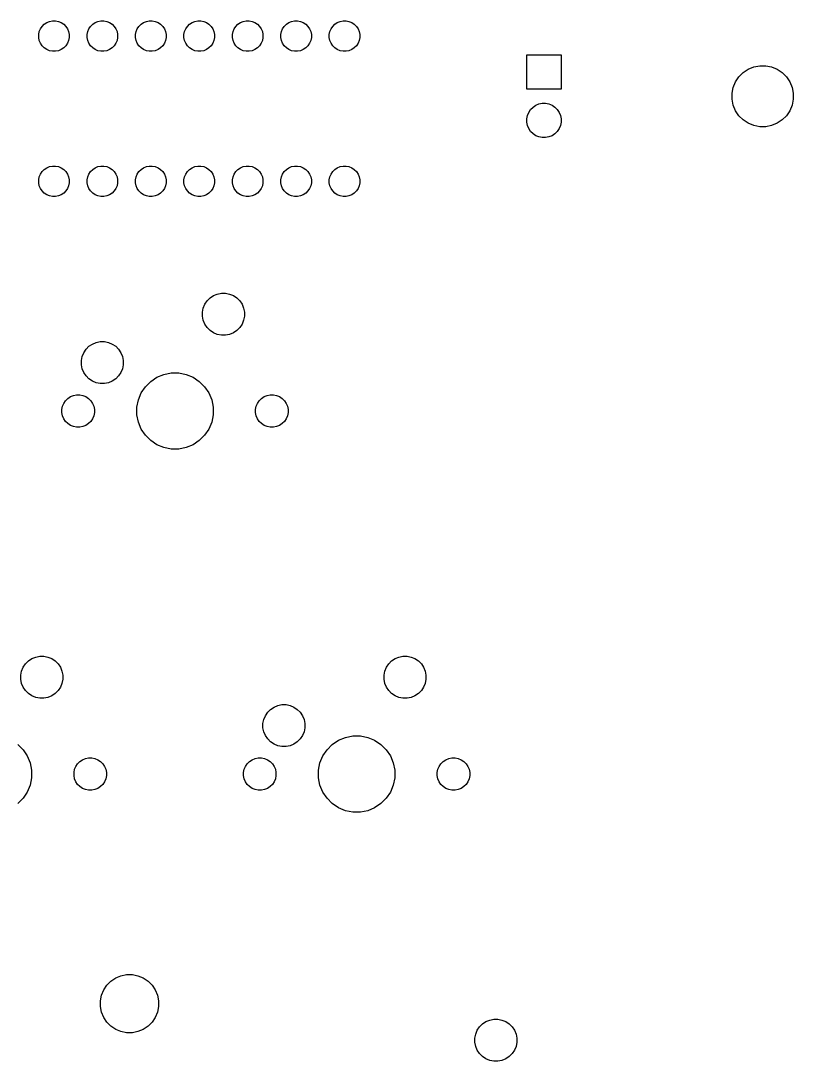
# Model space of a CAD drawing. Extents: x -0.4 to 11, y -4.1 to 0.4.
# Drawn here: x 9.432 to 11.026, y -1.718 to 0.431 of the extents above; entities that cross this region are included whole.
import ezdxf

# ---------------------------------------------------------------- set-up
doc = ezdxf.new("R2010")
doc.units = 0
doc.header["$MEASUREMENT"] = 0
doc.layers.add('BLACK', color=7, linetype='CONTINUOUS')

msp = doc.modelspace()

# ---------------------------------------------------------------- linework, layer by layer
at = {"layer": 'BLACK', "linetype": 'CONTINUOUS'}
for p, q in [((9.48508, 0.427911), (9.49081, 0.430286)), ((9.49081, 0.430286), (9.4969, 0.431496)), ((9.4969, 0.431496), (9.5031, 0.431496)), ((9.5031, 0.431496), (9.50919, 0.430286)), ((9.50919, 0.430286), (9.51492, 0.427911)), ((9.58508, 0.427911), (9.59081, 0.430286)), ((9.59081, 0.430286), (9.5969, 0.431496)), ((9.5969, 0.431496), (9.6031, 0.431496)), ((9.6031, 0.431496), (9.60919, 0.430286)), ((9.60919, 0.430286), (9.61492, 0.427911)), ((9.68508, 0.427911), (9.69081, 0.430286)), ((9.69081, 0.430286), (9.6969, 0.431496)), ((9.6969, 0.431496), (9.7031, 0.431496)), ((9.7031, 0.431496), (9.70919, 0.430286)), ((9.70919, 0.430286), (9.71492, 0.427911)), ((9.78508, 0.427911), (9.79081, 0.430286)), ((9.79081, 0.430286), (9.7969, 0.431496)), ((9.7969, 0.431496), (9.8031, 0.431496)), ((9.8031, 0.431496), (9.80919, 0.430286)), ((9.80919, 0.430286), (9.81492, 0.427911)), ((9.88508, 0.427911), (9.89081, 0.430286)), ((9.89081, 0.430286), (9.8969, 0.431496)), ((9.8969, 0.431496), (9.9031, 0.431496)), ((9.9031, 0.431496), (9.90919, 0.430286)), ((9.90919, 0.430286), (9.91492, 0.427911)), ((9.98508, 0.427911), (9.99081, 0.430286)), ((9.99081, 0.430286), (9.9969, 0.431496)), ((9.9969, 0.431496), (10.0031, 0.431496)), ((10.0031, 0.431496), (10.0092, 0.430286)), ((10.0092, 0.430286), (10.0149, 0.427911)), ((10.0851, 0.427911), (10.0908, 0.430286)), ((10.0908, 0.430286), (10.0969, 0.431496)), ((10.0969, 0.431496), (10.1031, 0.431496)), ((10.1031, 0.431496), (10.1092, 0.430286)), ((10.1092, 0.430286), (10.1149, 0.427911)), ((9.4685, 0.403102), (9.46971, 0.409187)), ((9.46971, 0.409187), (9.47209, 0.414919)), ((9.47209, 0.414919), (9.47554, 0.420078)), ((9.47554, 0.420078), (9.47992, 0.424465)), ((9.47992, 0.424465), (9.48508, 0.427911)), ((9.51492, 0.427911), (9.52008, 0.424465)), ((9.52008, 0.424465), (9.52446, 0.420078)), ((9.52446, 0.420078), (9.52791, 0.414919)), ((9.52791, 0.414919), (9.53029, 0.409187)), ((9.53029, 0.409187), (9.5315, 0.403102)), ((9.5685, 0.403102), (9.56971, 0.409187)), ((9.56971, 0.409187), (9.57209, 0.414919)), ((9.57209, 0.414919), (9.57554, 0.420078)), ((9.57554, 0.420078), (9.57992, 0.424465)), ((9.57992, 0.424465), (9.58508, 0.427911)), ((9.61492, 0.427911), (9.62008, 0.424465)), ((9.62008, 0.424465), (9.62446, 0.420078)), ((9.62446, 0.420078), (9.62791, 0.414919)), ((9.62791, 0.414919), (9.63029, 0.409187)), ((9.63029, 0.409187), (9.6315, 0.403102)), ((9.6685, 0.403102), (9.66971, 0.409187)), ((9.66971, 0.409187), (9.67209, 0.414919)), ((9.67209, 0.414919), (9.67554, 0.420078)), ((9.67554, 0.420078), (9.67992, 0.424465)), ((9.67992, 0.424465), (9.68508, 0.427911)), ((9.71492, 0.427911), (9.72008, 0.424465)), ((9.72008, 0.424465), (9.72446, 0.420078)), ((9.72446, 0.420078), (9.72791, 0.414919)), ((9.72791, 0.414919), (9.73029, 0.409187)), ((9.73029, 0.409187), (9.7315, 0.403102)), ((9.7685, 0.403102), (9.76971, 0.409187)), ((9.76971, 0.409187), (9.77209, 0.414919)), ((9.77209, 0.414919), (9.77554, 0.420078)), ((9.77554, 0.420078), (9.77992, 0.424465)), ((9.77992, 0.424465), (9.78508, 0.427911)), ((9.81492, 0.427911), (9.82008, 0.424465)), ((9.82008, 0.424465), (9.82446, 0.420078)), ((9.82446, 0.420078), (9.82791, 0.414919)), ((9.82791, 0.414919), (9.83029, 0.409187)), ((9.83029, 0.409187), (9.8315, 0.403102)), ((9.8685, 0.403102), (9.86971, 0.409187)), ((9.86971, 0.409187), (9.87209, 0.414919)), ((9.87209, 0.414919), (9.87554, 0.420078)), ((9.87554, 0.420078), (9.87992, 0.424465)), ((9.87992, 0.424465), (9.88508, 0.427911)), ((9.91492, 0.427911), (9.92008, 0.424465)), ((9.92008, 0.424465), (9.92446, 0.420078)), ((9.92446, 0.420078), (9.92791, 0.414919)), ((9.92791, 0.414919), (9.93029, 0.409187)), ((9.93029, 0.409187), (9.9315, 0.403102)), ((9.9685, 0.403102), (9.96971, 0.409187)), ((9.96971, 0.409187), (9.97209, 0.414919)), ((9.97209, 0.414919), (9.97554, 0.420078)), ((9.97554, 0.420078), (9.97992, 0.424465)), ((9.97992, 0.424465), (9.98508, 0.427911)), ((10.0149, 0.427911), (10.0201, 0.424465)), ((10.0201, 0.424465), (10.0245, 0.420078)), ((10.0245, 0.420078), (10.0279, 0.414919)), ((10.0279, 0.414919), (10.0303, 0.409187)), ((10.0303, 0.409187), (10.0315, 0.403102)), ((10.0685, 0.403102), (10.0697, 0.409187)), ((10.0697, 0.409187), (10.0721, 0.414919)), ((10.0721, 0.414919), (10.0755, 0.420078)), ((10.0755, 0.420078), (10.0799, 0.424465)), ((10.0799, 0.424465), (10.0851, 0.427911)), ((10.1149, 0.427911), (10.1201, 0.424465)), ((10.1201, 0.424465), (10.1245, 0.420078)), ((10.1245, 0.420078), (10.1279, 0.414919)), ((10.1279, 0.414919), (10.1303, 0.409187)), ((10.1303, 0.409187), (10.1315, 0.403102)), ((9.4685, 0.396898), (9.4685, 0.403102)), ((9.46971, 0.390813), (9.4685, 0.396898)), ((9.47209, 0.385081), (9.46971, 0.390813)), ((9.53029, 0.390813), (9.52791, 0.385081)), ((9.5315, 0.396898), (9.53029, 0.390813)), ((9.5315, 0.403102), (9.5315, 0.396898)), ((9.5685, 0.396898), (9.5685, 0.403102)), ((9.56971, 0.390813), (9.5685, 0.396898)), ((9.57209, 0.385081), (9.56971, 0.390813)), ((9.63029, 0.390813), (9.62791, 0.385081)), ((9.6315, 0.396898), (9.63029, 0.390813)), ((9.6315, 0.403102), (9.6315, 0.396898)), ((9.6685, 0.396898), (9.6685, 0.403102)), ((9.66971, 0.390813), (9.6685, 0.396898)), ((9.67209, 0.385081), (9.66971, 0.390813)), ((9.73029, 0.390813), (9.72791, 0.385081)), ((9.7315, 0.396898), (9.73029, 0.390813)), ((9.7315, 0.403102), (9.7315, 0.396898)), ((9.7685, 0.396898), (9.7685, 0.403102)), ((9.76971, 0.390813), (9.7685, 0.396898)), ((9.77209, 0.385081), (9.76971, 0.390813)), ((9.83029, 0.390813), (9.82791, 0.385081)), ((9.8315, 0.396898), (9.83029, 0.390813)), ((9.8315, 0.403102), (9.8315, 0.396898)), ((9.8685, 0.396898), (9.8685, 0.403102)), ((9.86971, 0.390813), (9.8685, 0.396898)), ((9.87209, 0.385081), (9.86971, 0.390813)), ((9.93029, 0.390813), (9.92791, 0.385081)), ((9.9315, 0.396898), (9.93029, 0.390813)), ((9.9315, 0.403102), (9.9315, 0.396898)), ((9.9685, 0.396898), (9.9685, 0.403102)), ((9.96971, 0.390813), (9.9685, 0.396898)), ((9.97209, 0.385081), (9.96971, 0.390813)), ((10.0303, 0.390813), (10.0279, 0.385081)), ((10.0315, 0.396898), (10.0303, 0.390813)), ((10.0315, 0.403102), (10.0315, 0.396898)), ((10.0685, 0.396898), (10.0685, 0.403102)), ((10.0697, 0.390813), (10.0685, 0.396898)), ((10.0721, 0.385081), (10.0697, 0.390813)), ((10.1303, 0.390813), (10.1279, 0.385081)), ((10.1315, 0.396898), (10.1303, 0.390813)), ((10.1315, 0.403102), (10.1315, 0.396898)), ((9.47554, 0.379922), (9.47209, 0.385081)), ((9.47992, 0.375535), (9.47554, 0.379922)), ((9.48508, 0.372089), (9.47992, 0.375535)), ((9.49081, 0.369714), (9.48508, 0.372089)), ((9.4969, 0.368504), (9.49081, 0.369714)), ((9.5031, 0.368504), (9.4969, 0.368504)), ((9.50919, 0.369714), (9.5031, 0.368504)), ((9.51492, 0.372089), (9.50919, 0.369714)), ((9.52008, 0.375535), (9.51492, 0.372089)), ((9.52446, 0.379922), (9.52008, 0.375535)), ((9.52791, 0.385081), (9.52446, 0.379922)), ((9.57554, 0.379922), (9.57209, 0.385081)), ((9.57992, 0.375535), (9.57554, 0.379922)), ((9.58508, 0.372089), (9.57992, 0.375535)), ((9.59081, 0.369714), (9.58508, 0.372089)), ((9.5969, 0.368504), (9.59081, 0.369714)), ((9.6031, 0.368504), (9.5969, 0.368504)), ((9.60919, 0.369714), (9.6031, 0.368504)), ((9.61492, 0.372089), (9.60919, 0.369714)), ((9.62008, 0.375535), (9.61492, 0.372089)), ((9.62446, 0.379922), (9.62008, 0.375535)), ((9.62791, 0.385081), (9.62446, 0.379922)), ((9.67554, 0.379922), (9.67209, 0.385081)), ((9.67992, 0.375535), (9.67554, 0.379922)), ((9.68508, 0.372089), (9.67992, 0.375535)), ((9.69081, 0.369714), (9.68508, 0.372089)), ((9.6969, 0.368504), (9.69081, 0.369714)), ((9.7031, 0.368504), (9.6969, 0.368504)), ((9.70919, 0.369714), (9.7031, 0.368504)), ((9.71492, 0.372089), (9.70919, 0.369714)), ((9.72008, 0.375535), (9.71492, 0.372089)), ((9.72446, 0.379922), (9.72008, 0.375535)), ((9.72791, 0.385081), (9.72446, 0.379922)), ((9.77554, 0.379922), (9.77209, 0.385081)), ((9.77992, 0.375535), (9.77554, 0.379922)), ((9.78508, 0.372089), (9.77992, 0.375535)), ((9.79081, 0.369714), (9.78508, 0.372089)), ((9.7969, 0.368504), (9.79081, 0.369714)), ((9.8031, 0.368504), (9.7969, 0.368504)), ((9.80919, 0.369714), (9.8031, 0.368504)), ((9.81492, 0.372089), (9.80919, 0.369714)), ((9.82008, 0.375535), (9.81492, 0.372089)), ((9.82446, 0.379922), (9.82008, 0.375535)), ((9.82791, 0.385081), (9.82446, 0.379922)), ((9.87554, 0.379922), (9.87209, 0.385081)), ((9.87992, 0.375535), (9.87554, 0.379922)), ((9.88508, 0.372089), (9.87992, 0.375535)), ((9.89081, 0.369714), (9.88508, 0.372089)), ((9.8969, 0.368504), (9.89081, 0.369714)), ((9.9031, 0.368504), (9.8969, 0.368504)), ((9.90919, 0.369714), (9.9031, 0.368504)), ((9.91492, 0.372089), (9.90919, 0.369714)), ((9.92008, 0.375535), (9.91492, 0.372089)), ((9.92446, 0.379922), (9.92008, 0.375535)), ((9.92791, 0.385081), (9.92446, 0.379922)), ((9.97554, 0.379922), (9.97209, 0.385081)), ((9.97992, 0.375535), (9.97554, 0.379922)), ((9.98508, 0.372089), (9.97992, 0.375535)), ((9.99081, 0.369714), (9.98508, 0.372089)), ((9.9969, 0.368504), (9.99081, 0.369714)), ((10.0031, 0.368504), (9.9969, 0.368504)), ((10.0092, 0.369714), (10.0031, 0.368504)), ((10.0149, 0.372089), (10.0092, 0.369714)), ((10.0201, 0.375535), (10.0149, 0.372089)), ((10.0245, 0.379922), (10.0201, 0.375535)), ((10.0279, 0.385081), (10.0245, 0.379922)), ((10.0755, 0.379922), (10.0721, 0.385081)), ((10.0799, 0.375535), (10.0755, 0.379922)), ((10.0851, 0.372089), (10.0799, 0.375535)), ((10.0908, 0.369714), (10.0851, 0.372089)), ((10.0969, 0.368504), (10.0908, 0.369714)), ((10.1031, 0.368504), (10.0969, 0.368504)), ((10.1092, 0.369714), (10.1031, 0.368504)), ((10.1149, 0.372089), (10.1092, 0.369714)), ((10.1201, 0.375535), (10.1149, 0.372089)), ((10.1245, 0.379922), (10.1201, 0.375535)), ((10.1279, 0.385081), (10.1245, 0.379922)), ((10.4764, 0.290157), (10.4764, 0.361024)), ((10.4764, 0.361024), (10.5472, 0.361024)), ((10.5472, 0.361024), (10.5472, 0.290157)), ((10.9145, 0.315746), (10.9232, 0.32452)), ((10.9232, 0.32452), (10.9335, 0.331413)), ((10.9335, 0.331413), (10.945, 0.336162)), ((10.945, 0.336162), (10.9572, 0.338583)), ((10.9572, 0.338583), (10.9696, 0.338583)), ((10.9696, 0.338583), (10.9818, 0.336162)), ((10.9818, 0.336162), (10.9932, 0.331413)), ((10.9932, 0.331413), (11.0035, 0.32452)), ((11.0035, 0.32452), (11.0123, 0.315746)), ((10.9028, 0.293965), (10.9076, 0.305429)), ((10.9076, 0.305429), (10.9145, 0.315746)), ((11.0123, 0.315746), (11.0192, 0.305429)), ((11.0192, 0.305429), (11.024, 0.293965)), ((10.5472, 0.290157), (10.4764, 0.290157)), ((10.9004, 0.281795), (10.9028, 0.293965)), ((10.9004, 0.269386), (10.9004, 0.281795)), ((11.024, 0.293965), (11.0264, 0.281795)), ((11.0264, 0.281795), (11.0264, 0.269386)), ((10.495, 0.256991), (10.5015, 0.259662)), ((10.5015, 0.259662), (10.5083, 0.261024)), ((10.5083, 0.261024), (10.5153, 0.261024)), ((10.5153, 0.261024), (10.5221, 0.259662)), ((10.5221, 0.259662), (10.5286, 0.256991)), ((10.9028, 0.257216), (10.9004, 0.269386)), ((11.0264, 0.269386), (11.024, 0.257216)), ((10.4777, 0.235926), (10.4804, 0.242374)), ((10.4804, 0.242374), (10.4843, 0.248178)), ((10.4843, 0.248178), (10.4892, 0.253113)), ((10.4892, 0.253113), (10.495, 0.256991)), ((10.5286, 0.256991), (10.5344, 0.253113)), ((10.5344, 0.253113), (10.5393, 0.248178)), ((10.5393, 0.248178), (10.5432, 0.242374)), ((10.5432, 0.242374), (10.5459, 0.235926)), ((10.9076, 0.245753), (10.9028, 0.257216)), ((10.9145, 0.235435), (10.9076, 0.245753)), ((11.0192, 0.245753), (11.0123, 0.235435)), ((11.024, 0.257216), (11.0192, 0.245753)), ((10.4764, 0.22908), (10.4777, 0.235926)), ((10.4764, 0.222101), (10.4764, 0.22908)), ((10.4777, 0.215255), (10.4764, 0.222101)), ((10.4804, 0.208807), (10.4777, 0.215255)), ((10.5459, 0.215255), (10.5432, 0.208807)), ((10.5459, 0.235926), (10.5472, 0.22908)), ((10.5472, 0.222101), (10.5459, 0.215255)), ((10.5472, 0.22908), (10.5472, 0.222101)), ((10.9232, 0.226661), (10.9145, 0.235435)), ((10.9335, 0.219768), (10.9232, 0.226661)), ((10.945, 0.215019), (10.9335, 0.219768)), ((10.9572, 0.212598), (10.945, 0.215019)), ((10.9818, 0.215019), (10.9696, 0.212598)), ((10.9932, 0.219768), (10.9818, 0.215019)), ((11.0035, 0.226661), (10.9932, 0.219768)), ((11.0123, 0.235435), (11.0035, 0.226661)), ((10.4843, 0.203003), (10.4804, 0.208807)), ((10.4892, 0.198068), (10.4843, 0.203003)), ((10.495, 0.19419), (10.4892, 0.198068)), ((10.5015, 0.191519), (10.495, 0.19419)), ((10.5286, 0.19419), (10.5221, 0.191519)), ((10.5344, 0.198068), (10.5286, 0.19419)), ((10.5393, 0.203003), (10.5344, 0.198068)), ((10.5432, 0.208807), (10.5393, 0.203003)), ((10.9696, 0.212598), (10.9572, 0.212598)), ((10.5083, 0.190157), (10.5015, 0.191519)), ((10.5153, 0.190157), (10.5083, 0.190157)), ((10.5221, 0.191519), (10.5153, 0.190157)), ((9.48508, 0.127911), (9.49081, 0.130286)), ((9.49081, 0.130286), (9.4969, 0.131496)), ((9.4969, 0.131496), (9.5031, 0.131496)), ((9.5031, 0.131496), (9.50919, 0.130286)), ((9.50919, 0.130286), (9.51492, 0.127911)), ((9.58508, 0.127911), (9.59081, 0.130286)), ((9.59081, 0.130286), (9.5969, 0.131496)), ((9.5969, 0.131496), (9.6031, 0.131496)), ((9.6031, 0.131496), (9.60919, 0.130286)), ((9.60919, 0.130286), (9.61492, 0.127911)), ((9.68508, 0.127911), (9.69081, 0.130286)), ((9.69081, 0.130286), (9.6969, 0.131496)), ((9.6969, 0.131496), (9.7031, 0.131496)), ((9.7031, 0.131496), (9.70919, 0.130286)), ((9.70919, 0.130286), (9.71492, 0.127911)), ((9.78508, 0.127911), (9.79081, 0.130286)), ((9.79081, 0.130286), (9.7969, 0.131496)), ((9.7969, 0.131496), (9.8031, 0.131496)), ((9.8031, 0.131496), (9.80919, 0.130286)), ((9.80919, 0.130286), (9.81492, 0.127911)), ((9.88508, 0.127911), (9.89081, 0.130286)), ((9.89081, 0.130286), (9.8969, 0.131496)), ((9.8969, 0.131496), (9.9031, 0.131496)), ((9.9031, 0.131496), (9.90919, 0.130286)), ((9.90919, 0.130286), (9.91492, 0.127911)), ((9.98508, 0.127911), (9.99081, 0.130286)), ((9.99081, 0.130286), (9.9969, 0.131496)), ((9.9969, 0.131496), (10.0031, 0.131496)), ((10.0031, 0.131496), (10.0092, 0.130286)), ((10.0092, 0.130286), (10.0149, 0.127911)), ((10.0851, 0.127911), (10.0908, 0.130286)), ((10.0908, 0.130286), (10.0969, 0.131496)), ((10.0969, 0.131496), (10.1031, 0.131496)), ((10.1031, 0.131496), (10.1092, 0.130286)), ((10.1092, 0.130286), (10.1149, 0.127911)), ((9.4685, 0.103102), (9.46971, 0.109187)), ((9.46971, 0.109187), (9.47209, 0.114919)), ((9.47209, 0.114919), (9.47554, 0.120078)), ((9.47554, 0.120078), (9.47992, 0.124465)), ((9.47992, 0.124465), (9.48508, 0.127911)), ((9.51492, 0.127911), (9.52008, 0.124465)), ((9.52008, 0.124465), (9.52446, 0.120078)), ((9.52446, 0.120078), (9.52791, 0.114919)), ((9.52791, 0.114919), (9.53029, 0.109187)), ((9.53029, 0.109187), (9.5315, 0.103102)), ((9.5685, 0.103102), (9.56971, 0.109187)), ((9.56971, 0.109187), (9.57209, 0.114919)), ((9.57209, 0.114919), (9.57554, 0.120078)), ((9.57554, 0.120078), (9.57992, 0.124465)), ((9.57992, 0.124465), (9.58508, 0.127911)), ((9.61492, 0.127911), (9.62008, 0.124465)), ((9.62008, 0.124465), (9.62446, 0.120078)), ((9.62446, 0.120078), (9.62791, 0.114919)), ((9.62791, 0.114919), (9.63029, 0.109187)), ((9.63029, 0.109187), (9.6315, 0.103102)), ((9.6685, 0.103102), (9.66971, 0.109187)), ((9.66971, 0.109187), (9.67209, 0.114919)), ((9.67209, 0.114919), (9.67554, 0.120078)), ((9.67554, 0.120078), (9.67992, 0.124465)), ((9.67992, 0.124465), (9.68508, 0.127911)), ((9.71492, 0.127911), (9.72008, 0.124465)), ((9.72008, 0.124465), (9.72446, 0.120078)), ((9.72446, 0.120078), (9.72791, 0.114919)), ((9.72791, 0.114919), (9.73029, 0.109187)), ((9.73029, 0.109187), (9.7315, 0.103102)), ((9.7685, 0.103102), (9.76971, 0.109187)), ((9.76971, 0.109187), (9.77209, 0.114919)), ((9.77209, 0.114919), (9.77554, 0.120078)), ((9.77554, 0.120078), (9.77992, 0.124465)), ((9.77992, 0.124465), (9.78508, 0.127911)), ((9.81492, 0.127911), (9.82008, 0.124465)), ((9.82008, 0.124465), (9.82446, 0.120078)), ((9.82446, 0.120078), (9.82791, 0.114919)), ((9.82791, 0.114919), (9.83029, 0.109187)), ((9.83029, 0.109187), (9.8315, 0.103102)), ((9.8685, 0.103102), (9.86971, 0.109187)), ((9.86971, 0.109187), (9.87209, 0.114919)), ((9.87209, 0.114919), (9.87554, 0.120078)), ((9.87554, 0.120078), (9.87992, 0.124465)), ((9.87992, 0.124465), (9.88508, 0.127911)), ((9.91492, 0.127911), (9.92008, 0.124465)), ((9.92008, 0.124465), (9.92446, 0.120078)), ((9.92446, 0.120078), (9.92791, 0.114919)), ((9.92791, 0.114919), (9.93029, 0.109187)), ((9.93029, 0.109187), (9.9315, 0.103102)), ((9.9685, 0.103102), (9.96971, 0.109187)), ((9.96971, 0.109187), (9.97209, 0.114919)), ((9.97209, 0.114919), (9.97554, 0.120078)), ((9.97554, 0.120078), (9.97992, 0.124465)), ((9.97992, 0.124465), (9.98508, 0.127911)), ((10.0149, 0.127911), (10.0201, 0.124465)), ((10.0201, 0.124465), (10.0245, 0.120078)), ((10.0245, 0.120078), (10.0279, 0.114919)), ((10.0279, 0.114919), (10.0303, 0.109187)), ((10.0303, 0.109187), (10.0315, 0.103102)), ((10.0685, 0.103102), (10.0697, 0.109187)), ((10.0697, 0.109187), (10.0721, 0.114919)), ((10.0721, 0.114919), (10.0755, 0.120078)), ((10.0755, 0.120078), (10.0799, 0.124465)), ((10.0799, 0.124465), (10.0851, 0.127911)), ((10.1149, 0.127911), (10.1201, 0.124465)), ((10.1201, 0.124465), (10.1245, 0.120078)), ((10.1245, 0.120078), (10.1279, 0.114919)), ((10.1279, 0.114919), (10.1303, 0.109187)), ((10.1303, 0.109187), (10.1315, 0.103102)), ((9.4685, 0.096898), (9.4685, 0.103102)), ((9.46971, 0.090813), (9.4685, 0.096898)), ((9.47209, 0.085081), (9.46971, 0.090813)), ((9.53029, 0.090813), (9.52791, 0.085081)), ((9.5315, 0.096898), (9.53029, 0.090813)), ((9.5315, 0.103102), (9.5315, 0.096898)), ((9.5685, 0.096898), (9.5685, 0.103102)), ((9.56971, 0.090813), (9.5685, 0.096898)), ((9.57209, 0.085081), (9.56971, 0.090813)), ((9.63029, 0.090813), (9.62791, 0.085081)), ((9.6315, 0.096898), (9.63029, 0.090813)), ((9.6315, 0.103102), (9.6315, 0.096898)), ((9.6685, 0.096898), (9.6685, 0.103102)), ((9.66971, 0.090813), (9.6685, 0.096898)), ((9.67209, 0.085081), (9.66971, 0.090813)), ((9.73029, 0.090813), (9.72791, 0.085081)), ((9.7315, 0.096898), (9.73029, 0.090813)), ((9.7315, 0.103102), (9.7315, 0.096898)), ((9.7685, 0.096898), (9.7685, 0.103102)), ((9.76971, 0.090813), (9.7685, 0.096898)), ((9.77209, 0.085081), (9.76971, 0.090813)), ((9.83029, 0.090813), (9.82791, 0.085081)), ((9.8315, 0.096898), (9.83029, 0.090813)), ((9.8315, 0.103102), (9.8315, 0.096898)), ((9.8685, 0.096898), (9.8685, 0.103102)), ((9.86971, 0.090813), (9.8685, 0.096898)), ((9.87209, 0.085081), (9.86971, 0.090813)), ((9.93029, 0.090813), (9.92791, 0.085081)), ((9.9315, 0.096898), (9.93029, 0.090813)), ((9.9315, 0.103102), (9.9315, 0.096898)), ((9.9685, 0.096898), (9.9685, 0.103102)), ((9.96971, 0.090813), (9.9685, 0.096898)), ((9.97209, 0.085081), (9.96971, 0.090813)), ((10.0303, 0.090813), (10.0279, 0.085081)), ((10.0315, 0.096898), (10.0303, 0.090813)), ((10.0315, 0.103102), (10.0315, 0.096898)), ((10.0685, 0.096898), (10.0685, 0.103102)), ((10.0697, 0.090813), (10.0685, 0.096898)), ((10.0721, 0.085081), (10.0697, 0.090813)), ((10.1303, 0.090813), (10.1279, 0.085081)), ((10.1315, 0.096898), (10.1303, 0.090813)), ((10.1315, 0.103102), (10.1315, 0.096898)), ((9.47554, 0.079922), (9.47209, 0.085081)), ((9.47992, 0.075535), (9.47554, 0.079922)), ((9.48508, 0.072088), (9.47992, 0.075535)), ((9.49081, 0.069714), (9.48508, 0.072088)), ((9.4969, 0.068504), (9.49081, 0.069714)), ((9.5031, 0.068504), (9.4969, 0.068504)), ((9.50919, 0.069714), (9.5031, 0.068504)), ((9.51492, 0.072088), (9.50919, 0.069714)), ((9.52008, 0.075535), (9.51492, 0.072088)), ((9.52446, 0.079922), (9.52008, 0.075535)), ((9.52791, 0.085081), (9.52446, 0.079922)), ((9.57554, 0.079922), (9.57209, 0.085081)), ((9.57992, 0.075535), (9.57554, 0.079922)), ((9.58508, 0.072088), (9.57992, 0.075535)), ((9.59081, 0.069714), (9.58508, 0.072088)), ((9.5969, 0.068504), (9.59081, 0.069714)), ((9.6031, 0.068504), (9.5969, 0.068504)), ((9.60919, 0.069714), (9.6031, 0.068504)), ((9.61492, 0.072088), (9.60919, 0.069714)), ((9.62008, 0.075535), (9.61492, 0.072088)), ((9.62446, 0.079922), (9.62008, 0.075535)), ((9.62791, 0.085081), (9.62446, 0.079922)), ((9.67554, 0.079922), (9.67209, 0.085081)), ((9.67992, 0.075535), (9.67554, 0.079922)), ((9.68508, 0.072088), (9.67992, 0.075535)), ((9.69081, 0.069714), (9.68508, 0.072088)), ((9.6969, 0.068504), (9.69081, 0.069714)), ((9.7031, 0.068504), (9.6969, 0.068504)), ((9.70919, 0.069714), (9.7031, 0.068504)), ((9.71492, 0.072088), (9.70919, 0.069714)), ((9.72008, 0.075535), (9.71492, 0.072088)), ((9.72446, 0.079922), (9.72008, 0.075535)), ((9.72791, 0.085081), (9.72446, 0.079922)), ((9.77554, 0.079922), (9.77209, 0.085081)), ((9.77992, 0.075535), (9.77554, 0.079922)), ((9.78508, 0.072088), (9.77992, 0.075535)), ((9.79081, 0.069714), (9.78508, 0.072088)), ((9.7969, 0.068504), (9.79081, 0.069714)), ((9.8031, 0.068504), (9.7969, 0.068504)), ((9.80919, 0.069714), (9.8031, 0.068504)), ((9.81492, 0.072088), (9.80919, 0.069714)), ((9.82008, 0.075535), (9.81492, 0.072088)), ((9.82446, 0.079922), (9.82008, 0.075535)), ((9.82791, 0.085081), (9.82446, 0.079922)), ((9.87554, 0.079922), (9.87209, 0.085081)), ((9.87992, 0.075535), (9.87554, 0.079922)), ((9.88508, 0.072088), (9.87992, 0.075535)), ((9.89081, 0.069714), (9.88508, 0.072088)), ((9.8969, 0.068504), (9.89081, 0.069714)), ((9.9031, 0.068504), (9.8969, 0.068504)), ((9.90919, 0.069714), (9.9031, 0.068504)), ((9.91492, 0.072088), (9.90919, 0.069714)), ((9.92008, 0.075535), (9.91492, 0.072088)), ((9.92446, 0.079922), (9.92008, 0.075535)), ((9.92791, 0.085081), (9.92446, 0.079922)), ((9.97554, 0.079922), (9.97209, 0.085081)), ((9.97992, 0.075535), (9.97554, 0.079922)), ((9.98508, 0.072088), (9.97992, 0.075535)), ((9.99081, 0.069714), (9.98508, 0.072088)), ((9.9969, 0.068504), (9.99081, 0.069714)), ((10.0031, 0.068504), (9.9969, 0.068504)), ((10.0092, 0.069714), (10.0031, 0.068504)), ((10.0149, 0.072088), (10.0092, 0.069714)), ((10.0201, 0.075535), (10.0149, 0.072088)), ((10.0245, 0.079922), (10.0201, 0.075535)), ((10.0279, 0.085081), (10.0245, 0.079922)), ((10.0755, 0.079922), (10.0721, 0.085081)), ((10.0799, 0.075535), (10.0755, 0.079922)), ((10.0851, 0.072088), (10.0799, 0.075535)), ((10.0908, 0.069714), (10.0851, 0.072088)), ((10.0969, 0.068504), (10.0908, 0.069714)), ((10.1031, 0.068504), (10.0969, 0.068504)), ((10.1092, 0.069714), (10.1031, 0.068504)), ((10.1149, 0.072088), (10.1092, 0.069714)), ((10.1201, 0.075535), (10.1149, 0.072088)), ((10.1245, 0.079922), (10.1201, 0.075535)), ((10.1279, 0.085081), (10.1245, 0.079922)), ((9.81154, -0.154171), (9.81628, -0.147078)), ((9.81628, -0.147078), (9.82231, -0.141046)), ((9.82231, -0.141046), (9.82941, -0.136307)), ((9.82941, -0.136307), (9.83729, -0.133042)), ((9.83729, -0.133042), (9.84566, -0.131378)), ((9.84566, -0.131378), (9.85419, -0.131378)), ((9.85419, -0.131378), (9.86255, -0.133042)), ((9.86255, -0.133042), (9.87043, -0.136307)), ((9.87043, -0.136307), (9.87753, -0.141046)), ((9.87753, -0.141046), (9.88356, -0.147078)), ((9.88356, -0.147078), (9.8883, -0.154171)), ((9.80661, -0.17042), (9.80828, -0.162053)), ((9.80661, -0.17895), (9.80661, -0.17042)), ((9.80828, -0.162053), (9.81154, -0.154171)), ((9.8883, -0.154171), (9.89156, -0.162053)), ((9.89156, -0.162053), (9.89323, -0.17042)), ((9.89323, -0.17042), (9.89323, -0.17895)), ((9.80828, -0.187317), (9.80661, -0.17895)), ((9.81154, -0.195199), (9.80828, -0.187317)), ((9.89156, -0.187317), (9.8883, -0.195199)), ((9.89323, -0.17895), (9.89156, -0.187317)), ((9.81628, -0.202292), (9.81154, -0.195199)), ((9.82231, -0.208324), (9.81628, -0.202292)), ((9.82941, -0.213063), (9.82231, -0.208324)), ((9.83729, -0.216328), (9.82941, -0.213063)), ((9.87043, -0.213063), (9.86255, -0.216328)), ((9.87753, -0.208324), (9.87043, -0.213063)), ((9.88356, -0.202292), (9.87753, -0.208324)), ((9.8883, -0.195199), (9.88356, -0.202292)), ((9.57231, -0.241046), (9.57941, -0.236307)), ((9.57941, -0.236307), (9.58729, -0.233042)), ((9.58729, -0.233042), (9.59566, -0.231378)), ((9.59566, -0.231378), (9.60419, -0.231378)), ((9.60419, -0.231378), (9.61255, -0.233042)), ((9.61255, -0.233042), (9.62043, -0.236307)), ((9.62043, -0.236307), (9.62753, -0.241046)), ((9.84566, -0.217992), (9.83729, -0.216328)), ((9.85419, -0.217992), (9.84566, -0.217992)), ((9.86255, -0.216328), (9.85419, -0.217992)), ((9.55828, -0.262053), (9.56154, -0.254171)), ((9.56154, -0.254171), (9.56628, -0.247078)), ((9.56628, -0.247078), (9.57231, -0.241046)), ((9.62753, -0.241046), (9.63356, -0.247078)), ((9.63356, -0.247078), (9.6383, -0.254171)), ((9.6383, -0.254171), (9.64156, -0.262053)), ((9.55661, -0.27042), (9.55828, -0.262053)), ((9.55661, -0.27895), (9.55661, -0.27042)), ((9.55828, -0.287317), (9.55661, -0.27895)), ((9.64156, -0.262053), (9.64323, -0.27042)), ((9.64323, -0.27895), (9.64156, -0.287317)), ((9.64323, -0.27042), (9.64323, -0.27895)), ((9.56154, -0.295199), (9.55828, -0.287317)), ((9.56628, -0.302292), (9.56154, -0.295199)), ((9.6383, -0.295199), (9.63356, -0.302292)), ((9.64156, -0.287317), (9.6383, -0.295199)), ((9.71262, -0.304906), (9.72695, -0.298971)), ((9.72695, -0.298971), (9.74217, -0.295945)), ((9.74217, -0.295945), (9.75768, -0.295945)), ((9.75768, -0.295945), (9.77289, -0.298971)), ((9.77289, -0.298971), (9.78722, -0.304906)), ((9.57231, -0.308324), (9.56628, -0.302292)), ((9.57941, -0.313063), (9.57231, -0.308324)), ((9.58729, -0.316328), (9.57941, -0.313063)), ((9.59566, -0.317992), (9.58729, -0.316328)), ((9.60419, -0.317992), (9.59566, -0.317992)), ((9.61255, -0.316328), (9.60419, -0.317992)), ((9.62043, -0.313063), (9.61255, -0.316328)), ((9.62753, -0.308324), (9.62043, -0.313063)), ((9.63356, -0.302292), (9.62753, -0.308324)), ((9.68876, -0.324491), (9.69973, -0.313524)), ((9.69973, -0.313524), (9.71262, -0.304906)), ((9.78722, -0.304906), (9.80012, -0.313524)), ((9.80012, -0.313524), (9.81108, -0.324491)), ((9.53407, -0.345029), (9.54016, -0.342506)), ((9.54016, -0.342506), (9.54663, -0.34122)), ((9.54663, -0.34122), (9.55322, -0.34122)), ((9.55322, -0.34122), (9.55968, -0.342506)), ((9.55968, -0.342506), (9.56577, -0.345029)), ((9.67421, -0.351717), (9.68014, -0.337388)), ((9.68014, -0.337388), (9.68876, -0.324491)), ((9.81108, -0.324491), (9.8197, -0.337388)), ((9.8197, -0.337388), (9.82564, -0.351717)), ((9.93407, -0.345029), (9.94016, -0.342506)), ((9.94016, -0.342506), (9.94663, -0.34122)), ((9.94663, -0.34122), (9.95322, -0.34122)), ((9.95322, -0.34122), (9.95968, -0.342506)), ((9.95968, -0.342506), (9.96577, -0.345029)), ((9.51646, -0.371389), (9.51774, -0.364924)), ((9.51774, -0.364924), (9.52027, -0.358834)), ((9.52027, -0.358834), (9.52393, -0.353353)), ((9.52393, -0.353353), (9.52859, -0.348691)), ((9.52859, -0.348691), (9.53407, -0.345029)), ((9.56577, -0.345029), (9.57125, -0.348691)), ((9.57125, -0.348691), (9.57591, -0.353353)), ((9.57591, -0.353353), (9.57958, -0.358834)), ((9.57958, -0.358834), (9.5821, -0.364924)), ((9.5821, -0.364924), (9.58339, -0.371389)), ((9.67118, -0.36693), (9.67421, -0.351717)), ((9.82564, -0.351717), (9.82866, -0.36693)), ((9.91646, -0.371389), (9.91774, -0.364924)), ((9.91774, -0.364924), (9.92027, -0.358834)), ((9.92027, -0.358834), (9.92393, -0.353353)), ((9.92393, -0.353353), (9.92859, -0.348691)), ((9.92859, -0.348691), (9.93407, -0.345029)), ((9.96577, -0.345029), (9.97125, -0.348691)), ((9.97125, -0.348691), (9.97591, -0.353353)), ((9.97591, -0.353353), (9.97958, -0.358834)), ((9.97958, -0.358834), (9.9821, -0.364924)), ((9.9821, -0.364924), (9.98339, -0.371389)), ((9.51646, -0.377981), (9.51646, -0.371389)), ((9.51774, -0.384446), (9.51646, -0.377981)), ((9.52027, -0.390536), (9.51774, -0.384446)), ((9.5821, -0.384446), (9.57958, -0.390536)), ((9.58339, -0.377981), (9.5821, -0.384446)), ((9.58339, -0.371389), (9.58339, -0.377981)), ((9.67118, -0.38244), (9.67118, -0.36693)), ((9.67421, -0.397653), (9.67118, -0.38244)), ((9.82866, -0.38244), (9.82564, -0.397653)), ((9.82866, -0.36693), (9.82866, -0.38244)), ((9.91646, -0.377981), (9.91646, -0.371389)), ((9.91774, -0.384446), (9.91646, -0.377981)), ((9.92027, -0.390536), (9.91774, -0.384446)), ((9.9821, -0.384446), (9.97958, -0.390536)), ((9.98339, -0.377981), (9.9821, -0.384446)), ((9.98339, -0.371389), (9.98339, -0.377981)), ((9.52393, -0.396017), (9.52027, -0.390536)), ((9.52859, -0.400679), (9.52393, -0.396017)), ((9.53407, -0.404341), (9.52859, -0.400679)), ((9.54016, -0.406864), (9.53407, -0.404341)), ((9.54663, -0.40815), (9.54016, -0.406864)), ((9.55322, -0.40815), (9.54663, -0.40815)), ((9.55968, -0.406864), (9.55322, -0.40815)), ((9.56577, -0.404341), (9.55968, -0.406864)), ((9.57125, -0.400679), (9.56577, -0.404341)), ((9.57591, -0.396017), (9.57125, -0.400679)), ((9.57958, -0.390536), (9.57591, -0.396017)), ((9.68014, -0.411982), (9.67421, -0.397653)), ((9.82564, -0.397653), (9.8197, -0.411982)), ((9.92393, -0.396017), (9.92027, -0.390536)), ((9.92859, -0.400679), (9.92393, -0.396017)), ((9.93407, -0.404341), (9.92859, -0.400679)), ((9.94016, -0.406864), (9.93407, -0.404341)), ((9.94663, -0.40815), (9.94016, -0.406864)), ((9.95322, -0.40815), (9.94663, -0.40815)), ((9.95968, -0.406864), (9.95322, -0.40815)), ((9.96577, -0.404341), (9.95968, -0.406864)), ((9.97125, -0.400679), (9.96577, -0.404341)), ((9.97591, -0.396017), (9.97125, -0.400679)), ((9.97958, -0.390536), (9.97591, -0.396017)), ((9.68876, -0.424879), (9.68014, -0.411982)), ((9.69973, -0.435846), (9.68876, -0.424879)), ((9.81108, -0.424879), (9.80012, -0.435846)), ((9.8197, -0.411982), (9.81108, -0.424879)), ((9.71262, -0.444464), (9.69973, -0.435846)), ((9.72695, -0.450399), (9.71262, -0.444464)), ((9.74217, -0.453425), (9.72695, -0.450399)), ((9.77289, -0.450399), (9.75768, -0.453425)), ((9.78722, -0.444464), (9.77289, -0.450399)), ((9.80012, -0.435846), (9.78722, -0.444464)), ((9.75768, -0.453425), (9.74217, -0.453425)), ((9.43654, -0.904171), (9.44128, -0.897078)), ((9.44128, -0.897078), (9.44731, -0.891046)), ((9.44731, -0.891046), (9.45441, -0.886307)), ((9.45441, -0.886307), (9.46229, -0.883042)), ((9.46229, -0.883042), (9.47066, -0.881378)), ((9.47066, -0.881378), (9.47919, -0.881378)), ((9.47919, -0.881378), (9.48755, -0.883042)), ((9.48755, -0.883042), (9.49543, -0.886307)), ((9.49543, -0.886307), (9.50253, -0.891046)), ((9.50253, -0.891046), (9.50856, -0.897078)), ((9.50856, -0.897078), (9.5133, -0.904171)), ((10.1865, -0.904171), (10.1913, -0.897078)), ((10.1913, -0.897078), (10.1973, -0.891046)), ((10.1973, -0.891046), (10.2044, -0.886307)), ((10.2044, -0.886307), (10.2123, -0.883042)), ((10.2123, -0.883042), (10.2207, -0.881378)), ((10.2207, -0.881378), (10.2292, -0.881378)), ((10.2292, -0.881378), (10.2376, -0.883042)), ((10.2376, -0.883042), (10.2454, -0.886307)), ((10.2454, -0.886307), (10.2525, -0.891046)), ((10.2525, -0.891046), (10.2586, -0.897078)), ((10.2586, -0.897078), (10.2633, -0.904171)), ((9.43161, -0.92042), (9.43328, -0.912053)), ((9.43161, -0.92895), (9.43161, -0.92042)), ((9.43328, -0.912053), (9.43654, -0.904171)), ((9.5133, -0.904171), (9.51656, -0.912053)), ((9.51656, -0.912053), (9.51823, -0.92042)), ((9.51823, -0.92042), (9.51823, -0.92895)), ((10.1816, -0.92042), (10.1833, -0.912053)), ((10.1816, -0.92895), (10.1816, -0.92042)), ((10.1833, -0.912053), (10.1865, -0.904171)), ((10.2633, -0.904171), (10.2666, -0.912053)), ((10.2666, -0.912053), (10.2682, -0.92042)), ((10.2682, -0.92042), (10.2682, -0.92895)), ((9.43328, -0.937317), (9.43161, -0.92895)), ((9.43654, -0.945199), (9.43328, -0.937317)), ((9.44128, -0.952292), (9.43654, -0.945199)), ((9.5133, -0.945199), (9.50856, -0.952292)), ((9.51656, -0.937317), (9.5133, -0.945199)), ((9.51823, -0.92895), (9.51656, -0.937317)), ((10.1833, -0.937317), (10.1816, -0.92895)), ((10.1865, -0.945199), (10.1833, -0.937317)), ((10.1913, -0.952292), (10.1865, -0.945199)), ((10.2633, -0.945199), (10.2586, -0.952292)), ((10.2666, -0.937317), (10.2633, -0.945199)), ((10.2682, -0.92895), (10.2666, -0.937317)), ((9.44731, -0.958324), (9.44128, -0.952292)), ((9.45441, -0.963063), (9.44731, -0.958324)), ((9.46229, -0.966328), (9.45441, -0.963063)), ((9.47066, -0.967992), (9.46229, -0.966328)), ((9.48755, -0.966328), (9.47919, -0.967992)), ((9.49543, -0.963063), (9.48755, -0.966328)), ((9.50253, -0.958324), (9.49543, -0.963063)), ((9.50856, -0.952292), (9.50253, -0.958324)), ((10.1973, -0.958324), (10.1913, -0.952292)), ((10.2044, -0.963063), (10.1973, -0.958324)), ((10.2123, -0.966328), (10.2044, -0.963063)), ((10.2207, -0.967992), (10.2123, -0.966328)), ((10.2376, -0.966328), (10.2292, -0.967992)), ((10.2454, -0.963063), (10.2376, -0.966328)), ((10.2525, -0.958324), (10.2454, -0.963063)), ((10.2586, -0.952292), (10.2525, -0.958324)), ((9.47919, -0.967992), (9.47066, -0.967992)), ((9.94731, -0.991046), (9.95441, -0.986307)), ((9.95441, -0.986307), (9.96229, -0.983042)), ((9.96229, -0.983042), (9.97066, -0.981378)), ((9.97066, -0.981378), (9.97919, -0.981378)), ((9.97919, -0.981378), (9.98755, -0.983042)), ((9.98755, -0.983042), (9.99543, -0.986307)), ((9.99543, -0.986307), (10.0025, -0.991046)), ((10.2292, -0.967992), (10.2207, -0.967992)), ((9.93328, -1.01205), (9.93654, -1.00417)), ((9.93654, -1.00417), (9.94128, -0.997078)), ((9.94128, -0.997078), (9.94731, -0.991046)), ((10.0025, -0.991046), (10.0086, -0.997078)), ((10.0086, -0.997078), (10.0133, -1.00417)), ((10.0133, -1.00417), (10.0166, -1.01205)), ((9.93161, -1.02042), (9.93328, -1.01205)), ((9.93161, -1.02895), (9.93161, -1.02042)), ((9.93328, -1.03732), (9.93161, -1.02895)), ((10.0166, -1.01205), (10.0182, -1.02042)), ((10.0182, -1.02895), (10.0166, -1.03732)), ((10.0182, -1.02042), (10.0182, -1.02895)), ((9.93654, -1.0452), (9.93328, -1.03732)), ((9.94128, -1.05229), (9.93654, -1.0452)), ((9.94731, -1.05832), (9.94128, -1.05229)), ((10.0086, -1.05229), (10.0025, -1.05832)), ((10.0133, -1.0452), (10.0086, -1.05229)), ((10.0166, -1.03732), (10.0133, -1.0452)), ((10.0876, -1.05491), (10.102, -1.04897)), ((10.102, -1.04897), (10.1172, -1.04594)), ((10.1172, -1.04594), (10.1327, -1.04594)), ((10.1327, -1.04594), (10.1479, -1.04897)), ((10.1479, -1.04897), (10.1622, -1.05491)), ((9.42512, -1.06352), (9.43608, -1.07449)), ((9.43608, -1.07449), (9.4447, -1.08739)), ((9.95441, -1.06306), (9.94731, -1.05832)), ((9.96229, -1.06633), (9.95441, -1.06306)), ((9.97066, -1.06799), (9.96229, -1.06633)), ((9.97919, -1.06799), (9.97066, -1.06799)), ((9.98755, -1.06633), (9.97919, -1.06799)), ((9.99543, -1.06306), (9.98755, -1.06633)), ((10.0025, -1.05832), (9.99543, -1.06306)), ((10.0551, -1.08739), (10.0638, -1.07449)), ((10.0638, -1.07449), (10.0747, -1.06352)), ((10.0747, -1.06352), (10.0876, -1.05491)), ((10.1622, -1.05491), (10.1751, -1.06352)), ((10.1751, -1.06352), (10.1861, -1.07449)), ((10.1861, -1.07449), (10.1947, -1.08739)), ((9.4447, -1.08739), (9.45064, -1.10172)), ((9.55359, -1.09869), (9.55907, -1.09503)), ((9.55907, -1.09503), (9.56516, -1.09251)), ((9.56516, -1.09251), (9.57163, -1.09122)), ((9.57163, -1.09122), (9.57822, -1.09122)), ((9.57822, -1.09122), (9.58468, -1.09251)), ((9.58468, -1.09251), (9.59077, -1.09503)), ((9.59077, -1.09503), (9.59625, -1.09869)), ((9.90359, -1.09869), (9.90907, -1.09503)), ((9.90907, -1.09503), (9.91516, -1.09251)), ((9.91516, -1.09251), (9.92163, -1.09122)), ((9.92163, -1.09122), (9.92822, -1.09122)), ((9.92822, -1.09122), (9.93468, -1.09251)), ((9.93468, -1.09251), (9.94077, -1.09503)), ((9.94077, -1.09503), (9.94625, -1.09869)), ((10.0492, -1.10172), (10.0551, -1.08739)), ((10.1947, -1.08739), (10.2006, -1.10172)), ((10.3036, -1.09869), (10.3091, -1.09503)), ((10.3091, -1.09503), (10.3152, -1.09251)), ((10.3152, -1.09251), (10.3216, -1.09122)), ((10.3216, -1.09122), (10.3282, -1.09122)), ((10.3282, -1.09122), (10.3347, -1.09251)), ((10.3347, -1.09251), (10.3408, -1.09503)), ((10.3408, -1.09503), (10.3463, -1.09869)), ((9.45064, -1.10172), (9.45366, -1.11693)), ((9.45366, -1.11693), (9.45366, -1.13244)), ((9.54146, -1.12139), (9.54274, -1.11492)), ((9.54274, -1.11492), (9.54527, -1.10883)), ((9.54527, -1.10883), (9.54893, -1.10335)), ((9.54893, -1.10335), (9.55359, -1.09869)), ((9.59625, -1.09869), (9.60091, -1.10335)), ((9.60091, -1.10335), (9.60458, -1.10883)), ((9.60458, -1.10883), (9.6071, -1.11492)), ((9.6071, -1.11492), (9.60839, -1.12139)), ((9.89146, -1.12139), (9.89274, -1.11492)), ((9.89274, -1.11492), (9.89527, -1.10883)), ((9.89527, -1.10883), (9.89893, -1.10335)), ((9.89893, -1.10335), (9.90359, -1.09869)), ((9.94625, -1.09869), (9.95091, -1.10335)), ((9.95091, -1.10335), (9.95458, -1.10883)), ((9.95458, -1.10883), (9.9571, -1.11492)), ((9.9571, -1.11492), (9.95839, -1.12139)), ((10.0462, -1.11693), (10.0492, -1.10172)), ((10.0462, -1.13244), (10.0462, -1.11693)), ((10.2006, -1.10172), (10.2037, -1.11693)), ((10.2037, -1.11693), (10.2037, -1.13244)), ((10.2915, -1.12139), (10.2927, -1.11492)), ((10.2927, -1.11492), (10.2953, -1.10883)), ((10.2953, -1.10883), (10.2989, -1.10335)), ((10.2989, -1.10335), (10.3036, -1.09869)), ((10.3463, -1.09869), (10.3509, -1.10335)), ((10.3509, -1.10335), (10.3546, -1.10883)), ((10.3546, -1.10883), (10.3571, -1.11492)), ((10.3571, -1.11492), (10.3584, -1.12139)), ((9.45366, -1.13244), (9.45064, -1.14765)), ((9.54146, -1.12798), (9.54146, -1.12139)), ((9.54274, -1.13445), (9.54146, -1.12798)), ((9.54527, -1.14054), (9.54274, -1.13445)), ((9.6071, -1.13445), (9.60458, -1.14054)), ((9.60839, -1.12798), (9.6071, -1.13445)), ((9.60839, -1.12139), (9.60839, -1.12798)), ((9.89146, -1.12798), (9.89146, -1.12139)), ((9.89274, -1.13445), (9.89146, -1.12798)), ((9.89527, -1.14054), (9.89274, -1.13445)), ((9.9571, -1.13445), (9.95458, -1.14054)), ((9.95839, -1.12798), (9.9571, -1.13445)), ((9.95839, -1.12139), (9.95839, -1.12798)), ((10.0492, -1.14765), (10.0462, -1.13244)), ((10.2037, -1.13244), (10.2006, -1.14765)), ((10.2915, -1.12798), (10.2915, -1.12139)), ((10.2927, -1.13445), (10.2915, -1.12798)), ((10.2953, -1.14054), (10.2927, -1.13445)), ((10.3571, -1.13445), (10.3546, -1.14054)), ((10.3584, -1.12798), (10.3571, -1.13445)), ((10.3584, -1.12139), (10.3584, -1.12798)), ((9.45064, -1.14765), (9.4447, -1.16198)), ((9.54893, -1.14602), (9.54527, -1.14054)), ((9.55359, -1.15068), (9.54893, -1.14602)), ((9.55907, -1.15434), (9.55359, -1.15068)), ((9.56516, -1.15686), (9.55907, -1.15434)), ((9.57163, -1.15815), (9.56516, -1.15686)), ((9.57822, -1.15815), (9.57163, -1.15815)), ((9.58468, -1.15686), (9.57822, -1.15815)), ((9.59077, -1.15434), (9.58468, -1.15686)), ((9.59625, -1.15068), (9.59077, -1.15434)), ((9.60091, -1.14602), (9.59625, -1.15068)), ((9.60458, -1.14054), (9.60091, -1.14602)), ((9.89893, -1.14602), (9.89527, -1.14054)), ((9.90359, -1.15068), (9.89893, -1.14602)), ((9.90907, -1.15434), (9.90359, -1.15068)), ((9.91516, -1.15686), (9.90907, -1.15434)), ((9.92163, -1.15815), (9.91516, -1.15686)), ((9.92822, -1.15815), (9.92163, -1.15815)), ((9.93468, -1.15686), (9.92822, -1.15815)), ((9.94077, -1.15434), (9.93468, -1.15686)), ((9.94625, -1.15068), (9.94077, -1.15434)), ((9.95091, -1.14602), (9.94625, -1.15068)), ((9.95458, -1.14054), (9.95091, -1.14602)), ((10.0551, -1.16198), (10.0492, -1.14765)), ((10.2006, -1.14765), (10.1947, -1.16198)), ((10.2989, -1.14602), (10.2953, -1.14054)), ((10.3036, -1.15068), (10.2989, -1.14602)), ((10.3091, -1.15434), (10.3036, -1.15068)), ((10.3152, -1.15686), (10.3091, -1.15434)), ((10.3216, -1.15815), (10.3152, -1.15686)), ((10.3282, -1.15815), (10.3216, -1.15815)), ((10.3347, -1.15686), (10.3282, -1.15815)), ((10.3408, -1.15434), (10.3347, -1.15686)), ((10.3463, -1.15068), (10.3408, -1.15434)), ((10.3509, -1.14602), (10.3463, -1.15068)), ((10.3546, -1.14054), (10.3509, -1.14602)), ((9.43608, -1.17488), (9.42512, -1.18585)), ((9.4447, -1.16198), (9.43608, -1.17488)), ((10.0638, -1.17488), (10.0551, -1.16198)), ((10.0747, -1.18585), (10.0638, -1.17488)), ((10.1861, -1.17488), (10.1751, -1.18585)), ((10.1947, -1.16198), (10.1861, -1.17488)), ((10.0876, -1.19446), (10.0747, -1.18585)), ((10.102, -1.2004), (10.0876, -1.19446)), ((10.1172, -1.20343), (10.102, -1.2004)), ((10.1327, -1.20343), (10.1172, -1.20343)), ((10.1479, -1.2004), (10.1327, -1.20343)), ((10.1622, -1.19446), (10.1479, -1.2004)), ((10.1751, -1.18585), (10.1622, -1.19446)), ((9.61763, -1.55246), (9.62747, -1.54589)), ((9.62747, -1.54589), (9.63839, -1.54136)), ((9.63839, -1.54136), (9.64999, -1.53906)), ((9.64999, -1.53906), (9.66182, -1.53906)), ((9.66182, -1.53906), (9.67342, -1.54136)), ((9.67342, -1.54136), (9.68434, -1.54589)), ((9.68434, -1.54589), (9.69418, -1.55246)), ((9.6027, -1.57066), (9.60927, -1.56082)), ((9.60927, -1.56082), (9.61763, -1.55246)), ((9.69418, -1.55246), (9.70254, -1.56082)), ((9.70254, -1.56082), (9.70911, -1.57066)), ((9.59587, -1.59318), (9.59817, -1.58158)), ((9.59817, -1.58158), (9.6027, -1.57066)), ((9.70911, -1.57066), (9.71364, -1.58158)), ((9.71364, -1.58158), (9.71594, -1.59318)), ((9.59587, -1.60501), (9.59587, -1.59318)), ((9.59817, -1.61661), (9.59587, -1.60501)), ((9.71594, -1.60501), (9.71364, -1.61661)), ((9.71594, -1.59318), (9.71594, -1.60501)), ((9.6027, -1.62753), (9.59817, -1.61661)), ((9.60927, -1.63737), (9.6027, -1.62753)), ((9.70911, -1.62753), (9.70254, -1.63737)), ((9.71364, -1.61661), (9.70911, -1.62753)), ((10.3919, -1.63631), (10.3998, -1.63304)), ((10.3998, -1.63304), (10.4082, -1.63138)), ((10.4082, -1.63138), (10.4167, -1.63138)), ((10.4167, -1.63138), (10.4251, -1.63304)), ((10.4251, -1.63304), (10.433, -1.63631)), ((9.61763, -1.64573), (9.60927, -1.63737)), ((9.62747, -1.6523), (9.61763, -1.64573)), ((9.63839, -1.65683), (9.62747, -1.6523)), ((9.68434, -1.6523), (9.67342, -1.65683)), ((9.69418, -1.64573), (9.68434, -1.6523)), ((9.70254, -1.63737), (9.69418, -1.64573)), ((10.3708, -1.66205), (10.3741, -1.65417)), ((10.3741, -1.65417), (10.3788, -1.64708)), ((10.3788, -1.64708), (10.3848, -1.64105)), ((10.3848, -1.64105), (10.3919, -1.63631)), ((10.433, -1.63631), (10.44, -1.64105)), ((10.44, -1.64105), (10.4461, -1.64708)), ((10.4461, -1.64708), (10.4508, -1.65417)), ((10.4508, -1.65417), (10.4541, -1.66205)), ((9.64999, -1.65913), (9.63839, -1.65683)), ((9.66182, -1.65913), (9.64999, -1.65913)), ((9.67342, -1.65683), (9.66182, -1.65913)), ((10.3691, -1.67042), (10.3708, -1.66205)), ((10.3691, -1.67895), (10.3691, -1.67042)), ((10.4541, -1.66205), (10.4557, -1.67042)), ((10.4557, -1.67042), (10.4557, -1.67895)), ((10.3708, -1.68732), (10.3691, -1.67895)), ((10.3741, -1.6952), (10.3708, -1.68732)), ((10.3788, -1.70229), (10.3741, -1.6952)), ((10.4508, -1.6952), (10.4461, -1.70229)), ((10.4541, -1.68732), (10.4508, -1.6952)), ((10.4557, -1.67895), (10.4541, -1.68732)), ((10.3848, -1.70832), (10.3788, -1.70229)), ((10.3919, -1.71306), (10.3848, -1.70832)), ((10.3998, -1.71633), (10.3919, -1.71306)), ((10.4082, -1.71799), (10.3998, -1.71633)), ((10.4167, -1.71799), (10.4082, -1.71799)), ((10.4251, -1.71633), (10.4167, -1.71799)), ((10.433, -1.71306), (10.4251, -1.71633)), ((10.44, -1.70832), (10.433, -1.71306)), ((10.4461, -1.70229), (10.44, -1.70832))]:
    msp.add_line(p, q, dxfattribs=at)

doc.saveas('drawing.dxf')
